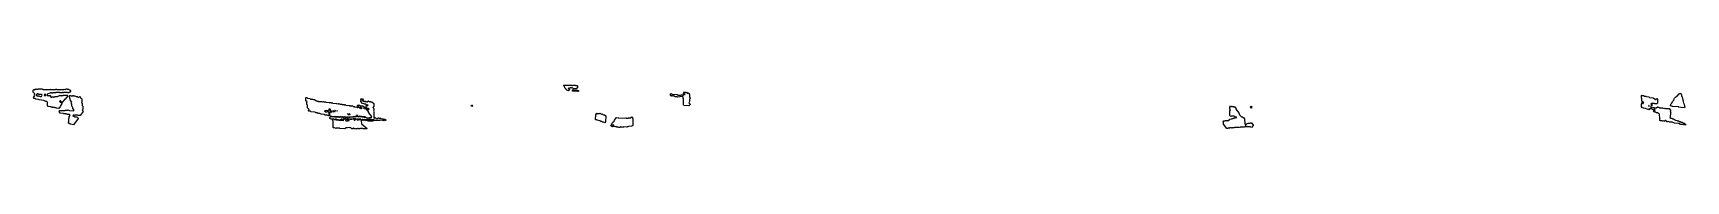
# Model space of a CAD drawing. Header units: millimetres. Extents: x 0 to 7087, y 0 to 189.
import ezdxf

# ---------------------------------------------------------------- set-up
doc = ezdxf.new("R2010")
doc.units = ezdxf.units.MM
doc.layers.add('K', color=7, linetype='Continuous')

msp = doc.modelspace()

# ---------------------------------------------------------------- linework, layer by layer
at = {"layer": 'K'}
for points in [[(93.1, 91.4), (91.9, 92.9), (85.1, 92.9), (84, 94.3), (77.2, 94.3), (76.1, 95.8), (64.8, 97.2), (62, 100.8), (62, 115.1), (59.2, 118.6), (54.7, 118.6), (45.7, 122.9), (26.5, 125.8), (25.4, 127.2), (11.9, 128.6), (9.6, 131.5), (5.1, 131.5), (2.2, 135.1), (7.9, 143.7), (5.6, 148), (7.9, 150.9), (1.1, 158), (0, 166.6), (2.9, 170.3), (6.3, 167.4), (9.6, 171.7), (11.9, 171.7), (13, 173.1), (15.3, 171.7), (22, 171.7), (23.2, 173.1), (40.2, 173.1), (42.4, 170.2), (73.9, 170.2), (75, 171.7), (76.2, 170.2), (96.4, 170.2), (97.5, 171.7), (101, 171.7), (102.1, 170.2), (108.9, 170.2), (110, 168.9), (111, 170.2), (132.4, 170.2), (133.6, 171.7), (137, 170.3), (141.5, 173.1), (144.9, 173.1), (146.1, 171.7), (152.8, 171.7), (155.1, 168.8), (157.3, 168.8), (160.2, 165.2), (160.2, 162.3), (156.2, 157.2), (154, 157.2), (152.8, 155.8), (148.2, 155.8), (147.1, 157.2), (131.4, 157.2), (130.2, 155.7), (129.1, 157.2), (126.9, 157.2), (125.8, 155.8), (114.4, 155.8), (113.3, 157.2), (97.6, 157.2), (96.5, 155.8), (85.2, 155.8), (84.1, 154.3), (79.5, 154.3), (78.4, 155.8), (75.1, 155.8), (74, 154.3), (62.7, 151.5), (58.8, 146.6), (61.5, 143.2), (62.6, 144.5), (64.9, 144.5), (67.2, 141.7), (70.5, 144.5), (72.8, 144.5), (75.7, 140.9), (74.6, 139.4), (77.3, 136), (81.8, 138.8), (84.1, 138.8), (87.4, 136), (89.6, 138.8), (93, 138.8), (94.1, 140.2), (105.4, 140.2), (113.3, 144.5), (117.9, 144.5), (120.1, 143.1), (121.2, 144.5), (129.1, 144.5), (130.2, 146), (146.1, 146), (149, 142.3), (137, 128.6), (135.9, 128.6), (121.9, 110.9), (123, 109.4), (118.5, 102.2), (117.4, 98), (111.1, 88.6), (100.9, 90), (99.8, 91.5), (95.3, 91.5), (94.2, 92.8), (93.1, 91.4)], [(31.1, 140.2), (35.5, 140.2), (39.4, 145.1), (36.7, 148.6), (26.6, 148.6), (25.5, 147.1), (19.8, 151.5), (17.6, 151.5), (13.8, 146.6), (16.5, 143.1), (18.7, 143.1), (22.1, 138.9), (25.4, 143.1), (31.1, 140.2)], [(52.4, 143.1), (55.2, 146.6), (52.4, 150), (50.3, 150), (47.6, 146.6), (50.3, 143.1), (52.4, 143.1)], [(153.2, 30.9), (153.2, 45.2), (154.4, 46.6), (154.4, 52.3), (158.8, 58), (156.1, 61.5), (147.1, 61.5), (146, 62.9), (141.5, 62.9), (140.3, 64.3), (131.3, 64.3), (130.2, 65.8), (116.7, 67.2), (111.5, 75.1), (114.4, 78.8), (137, 78.8), (138.1, 80.2), (149.3, 80.2), (150.5, 81.7), (156.2, 78.8), (173, 77.4), (175.7, 80.9), (170.1, 88), (170.1, 92.3), (167.9, 95.1), (166.8, 102.2), (165.6, 103.7), (166.7, 106.6), (163.4, 110.8), (165.6, 115.1), (160, 122.2), (158.9, 129.4), (157.7, 130.8), (157.7, 135.1), (154.3, 140.9), (157.2, 144.5), (161.8, 144.5), (166.3, 138.9), (170.8, 144.5), (172, 144.5), (173.1, 143.1), (179.8, 143.1), (185.5, 140.2), (188.9, 140.2), (193.4, 137.4), (195.6, 137.4), (199, 140.3), (204.7, 133.1), (206.9, 133.1), (209.8, 129.5), (209.8, 118), (207.5, 113.7), (210.9, 109.5), (210.9, 100.9), (213.2, 98), (213.2, 86.6), (214.3, 85.1), (210.9, 80.8), (214.3, 75.1), (201.3, 57.2), (193.3, 57.2), (192.2, 58.6), (177.6, 58.6), (176.5, 57.1), (173.1, 60), (170.4, 56.6), (173.1, 53.1), (175.3, 54.6), (177.6, 51.7), (187.8, 51.7), (188.9, 50.2), (191.1, 50.2), (194, 45.1), (173.1, 17.2), (160.6, 20.1), (159.5, 21.5), (156.1, 21.5), (151, 26.6), (153.2, 30.9)], [(2286.1, 169.4), (2286.1, 170.8), (2280.5, 176.5), (2279.1, 182.2), (2274.9, 186.5), (2275.7, 188.8), (2309.1, 188.8), (2310.5, 187.4), (2313.2, 187.4), (2314.5, 188.8), (2317.4, 188.8), (2318.7, 187.4), (2320.1, 188.8), (2324.3, 188.8), (2325.7, 187.4), (2332.7, 187.4), (2334.8, 185.2), (2334.8, 176.5), (2328.5, 172.9), (2320.1, 172.9), (2311.8, 177.2), (2310.4, 175.7), (2309, 177.2), (2303.5, 177.2), (2300.7, 174.3), (2297.9, 177.1), (2294.6, 173.7), (2300.1, 169.5), (2300.1, 168), (2296.6, 164.3), (2288.2, 167.2), (2286.1, 169.4)], [(2311, 166.6), (2313.2, 168.8), (2317.4, 168.8), (2318.8, 167.4), (2332.7, 167.4), (2335.4, 164.6), (2336.8, 166), (2339, 165.2), (2338.2, 161.4), (2335.4, 162.9), (2334, 161.5), (2315.2, 162.2), (2311, 166.6)], [(2788.7, 103.7), (2788.7, 129.4), (2787.4, 130.8), (2787.4, 138), (2785.4, 140), (2774.6, 138.6), (2773.3, 140), (2772, 138.6), (2763.8, 137.2), (2762.4, 138.6), (2752.9, 138.6), (2750.2, 141.5), (2747.5, 141.5), (2746.2, 142.9), (2742.2, 142.9), (2740.8, 141.4), (2739.4, 142.9), (2736.8, 142.9), (2735.4, 141.4), (2733.3, 143.7), (2733.3, 150.9), (2736.8, 153.1), (2740.9, 150.2), (2762.5, 148.8), (2766.5, 146), (2775.9, 146), (2777.3, 147.4), (2780, 146), (2781.3, 147.4), (2784.1, 147.4), (2788.1, 144.6), (2790.1, 146.6), (2788.7, 153.7), (2790, 155.1), (2788.7, 156.6), (2790.8, 158.8), (2797.6, 158.8), (2800.3, 157.4), (2801.7, 158.9), (2805.7, 153.1), (2809.8, 156), (2813.2, 152.3), (2813.2, 149.5), (2814.6, 148), (2814.6, 136.6), (2817.3, 133.8), (2817.3, 130.8), (2814.6, 128), (2814.6, 123.8), (2816, 122.3), (2813.3, 116.6), (2814.6, 115.1), (2811.9, 112.3), (2817.3, 106.6), (2817.3, 105.1), (2812.5, 100), (2790.8, 101.5), (2788.7, 103.7)], [(2796.8, 149.4), (2793.5, 152.9), (2791.7, 150.9), (2794.9, 147.4), (2796.8, 149.4)], [(7064.7, 18.6), (7056.4, 22.9), (7038.6, 24.3), (7029, 28.6), (7018, 28.6), (7015.3, 31.4), (7014, 30), (7011.2, 31.5), (7008.4, 30), (7007.1, 31.4), (7004.3, 30), (7002.1, 32.3), (7003.5, 33.7), (7001.6, 35.8), (6998.9, 35.8), (6994.7, 31.4), (6992, 34.3), (6986.5, 32.9), (6985.1, 34.3), (6978.2, 34.3), (6976.1, 36.5), (6976.1, 42.2), (6974.8, 43.7), (6973.4, 63.7), (6965.9, 68.6), (6961.8, 68.6), (6957.7, 71.5), (6953.6, 71.5), (6947.3, 76.6), (6950.8, 80.3), (6953.6, 78.8), (6955.5, 80.9), (6953.6, 84.3), (6942.6, 84.3), (6941.2, 85.8), (6931.6, 87.2), (6930.3, 88.6), (6928.4, 86.6), (6931.1, 83.7), (6927.6, 81.5), (6913.8, 88.6), (6905.6, 90), (6902.9, 92.9), (6900.1, 91.4), (6896.6, 95.1), (6896.6, 106.6), (6900.1, 110.3), (6902.9, 108.8), (6904.8, 110.9), (6903.5, 112.2), (6903.5, 115.1), (6898, 119.4), (6896.6, 143.8), (6898.8, 146), (6900.2, 144.5), (6905.7, 144.5), (6908.4, 141.7), (6915.3, 141.7), (6916.6, 140.2), (6929, 138.8), (6931.7, 136), (6946.8, 134.5), (6956.4, 127.4), (6961.9, 130.3), (6965.4, 126.6), (6965.4, 110.8), (6963.3, 108.6), (6953.6, 108.6), (6952.2, 110), (6941.2, 110), (6939.9, 111.4), (6936.6, 106.6), (6939.9, 103.1), (6941.3, 104.6), (6943.5, 102.3), (6935.2, 95.1), (6937.2, 93.1), (6949.5, 91.7), (6950.9, 90.2), (6960.4, 90.2), (6966, 94.6), (6967.4, 93.1), (6971.5, 93.1), (6974.2, 90.2), (6986.5, 90.2), (6993.4, 87.4), (6998.9, 88.8), (7000.3, 87.4), (7015.4, 87.4), (7021.6, 80.9), (7021.6, 76.5), (7020.2, 75.1), (7023, 72.3), (7021.6, 69.4), (7020.2, 50.8), (7018.9, 49.4), (7022.2, 46), (7026.3, 46), (7030.4, 43.1), (7034.5, 43.1), (7042.8, 37.4), (7049.6, 35.9), (7051, 34.5), (7055.1, 34.5), (7059.2, 31.7), (7063.3, 31.7), (7067.4, 28.8), (7071.6, 28.8), (7077, 24.5), (7079.8, 24.5), (7087.4, 19.5), (7085.3, 15.7), (7068.7, 18.6), (7067.4, 20), (7064.7, 18.6)], [(7055, 95.8), (7030.3, 97.2), (7029, 98.6), (7023.5, 98.6), (7021.4, 100.8), (7022.8, 106.6), (7026.9, 110.9), (7029.6, 118.1), (7035.1, 123.8), (7035.1, 126.6), (7037.8, 132.3), (7044, 138.8), (7048.2, 140.2), (7053.6, 147.4), (7055, 147.4), (7061.9, 154.6), (7065.4, 152.4), (7068.2, 145.2), (7068.2, 140.9), (7070.9, 138), (7073.7, 123.8), (7075, 122.3), (7075, 118), (7076.5, 116.6), (7075.1, 115.1), (7080.5, 106.6), (7081.9, 96.6), (7083.3, 95.2), (7081.2, 91.5), (7066.7, 92.2), (7056.4, 94.3), (7055, 95.8)], [(116.8, 121.5), (114, 118), (117.9, 113.1), (121.7, 116.6), (117.8, 121.5), (116.8, 121.5)], [(1398.4, 54.3), (1392.9, 52.9), (1389.3, 56.6), (1390.7, 58), (1388.7, 60), (1386.8, 58), (1389.5, 55.1), (1387.4, 52.9), (1380.4, 52.9), (1377.6, 51.5), (1374.8, 52.9), (1370.6, 50), (1369.2, 51.5), (1353.9, 50), (1352.5, 51.4), (1351.2, 50), (1345.6, 50), (1344.2, 51.4), (1342.9, 50), (1337.2, 50), (1334.5, 51.4), (1333.1, 50), (1328.9, 50), (1327.5, 51.5), (1323.4, 51.5), (1320.5, 50), (1319.1, 51.5), (1315, 51.5), (1313.6, 50), (1310.8, 50), (1309.4, 51.5), (1292.7, 51.5), (1291.3, 52.9), (1283, 51.5), (1281.6, 52.9), (1277.4, 52.9), (1272.5, 56.5), (1272.5, 72.3), (1274.6, 74.6), (1278.8, 71.7), (1282.2, 75.1), (1277.4, 78.6), (1274.6, 77.2), (1272.4, 79.4), (1275.2, 83.7), (1271.9, 87.2), (1268.5, 85.1), (1268.5, 80.8), (1266.4, 78.6), (1260.7, 77.2), (1257.9, 80), (1252.4, 78.6), (1251, 80), (1249.1, 78), (1255.2, 73.1), (1257.9, 73.1), (1262.1, 76), (1268.5, 72.3), (1268.5, 58), (1266.3, 55.7), (1260.7, 58.6), (1252.4, 58.6), (1248.2, 61.5), (1235.7, 62.9), (1230.1, 65.8), (1223.2, 65.8), (1219, 68.6), (1212, 68.6), (1207.9, 71.5), (1192.5, 72.9), (1189.8, 75.8), (1182.8, 75.8), (1180.7, 78), (1180.7, 80.9), (1183.4, 83.7), (1176.5, 90.8), (1176.5, 102.2), (1173.7, 105.1), (1173.7, 115.2), (1175, 116.6), (1169.5, 120.8), (1169.5, 133.8), (1171.7, 136), (1174.5, 136), (1177.3, 133.1), (1187.1, 131.7), (1189.8, 128.8), (1198.2, 128.8), (1202.4, 126), (1206.5, 126), (1212.1, 121.7), (1214.9, 121.7), (1216.3, 120.2), (1223.2, 120.2), (1224.6, 118.8), (1230.2, 118.8), (1231.6, 117.4), (1238.5, 117.4), (1239.9, 116), (1245.5, 117.4), (1246.9, 116), (1253.8, 116), (1255.2, 114.5), (1269.1, 113.1), (1270.5, 111.7), (1271.8, 113.1), (1277.5, 113.1), (1278.9, 111.7), (1284.4, 111.7), (1285.8, 110.2), (1301.1, 108.8), (1302.5, 107.4), (1308.1, 108.8), (1309.5, 107.4), (1315, 107.4), (1316.4, 106), (1323.4, 106), (1324.8, 104.5), (1333.1, 104.5), (1334.5, 103.1), (1337.2, 103.1), (1338.6, 104.6), (1341.5, 101.7), (1355.4, 100.2), (1356.7, 98.8), (1359.5, 100.3), (1363.7, 97.4), (1367.9, 100.3), (1372.1, 96), (1376.2, 96), (1380.4, 93.1), (1384.6, 94.5), (1386, 93.1), (1388.7, 94.5), (1392.9, 91.7), (1395.6, 93.1), (1397.6, 95.1), (1390.7, 99.4), (1392.9, 103.2), (1394.3, 101.7), (1399.9, 101.7), (1404, 98.8), (1413.8, 98.8), (1421.6, 93.7), (1417.4, 89.4), (1419.4, 87.4), (1426.3, 85.9), (1436.8, 75.2), (1436.8, 72.3), (1442.3, 63.8), (1449.3, 56.6), (1449.3, 53.8), (1452.1, 50.9), (1449.9, 47.1), (1448.5, 48.6), (1447.2, 47.2), (1444.3, 47.2), (1443, 48.6), (1440.2, 45.8), (1429, 47.2), (1423.5, 51.5), (1409.5, 51.5), (1408.1, 52.9), (1399.8, 52.9), (1398.4, 54.3)], [(1447.1, 38.6), (1445.7, 40), (1443, 40), (1441.6, 38.6), (1438.8, 38.6), (1436, 40), (1434.7, 38.6), (1430.4, 38.6), (1427.7, 40), (1426.3, 38.6), (1423.5, 38.6), (1420.7, 40), (1419.4, 38.6), (1415.1, 38.6), (1413.7, 40), (1411, 40), (1408.2, 37.1), (1402.6, 42.9), (1399.9, 41.5), (1395.6, 41.5), (1394.3, 42.9), (1392.9, 41.5), (1387.3, 41.5), (1385.9, 42.9), (1384.5, 41.4), (1381.7, 44.3), (1379, 42.9), (1372.1, 42.9), (1370.6, 41.4), (1369.2, 42.9), (1367.9, 41.5), (1352.5, 41.5), (1351.1, 42.9), (1347, 42.9), (1344.2, 41.4), (1342.8, 42.9), (1331.7, 42.9), (1326.1, 37.1), (1323.9, 39.4), (1325.3, 40.9), (1323.3, 42.9), (1316.4, 37.2), (1310.8, 37.2), (1309.4, 38.6), (1303.8, 38.6), (1301, 41.5), (1298.3, 41.5), (1296.9, 42.9), (1294.2, 40), (1287.2, 42.9), (1278.8, 41.5), (1272.5, 45.1), (1272.5, 49.5), (1277.4, 53.1), (1281.7, 53.1), (1283, 51.7), (1291.4, 53.1), (1292.8, 51.7), (1309.5, 51.7), (1310.9, 50.2), (1313.6, 50.2), (1314.9, 51.7), (1319.2, 51.7), (1320.6, 50.3), (1327.5, 51.7), (1328.9, 50.2), (1333.1, 50.2), (1335.9, 51.7), (1337.3, 50.2), (1342.8, 50.2), (1344.2, 51.7), (1345.6, 50.2), (1351.1, 50.2), (1352.5, 51.7), (1354, 50.2), (1359.5, 50.2), (1360.9, 51.7), (1362.3, 50.3), (1363.6, 51.7), (1369.3, 51.7), (1370.6, 50.3), (1374.8, 53.1), (1378.9, 51.7), (1380.3, 53.1), (1387.3, 53.1), (1388.7, 54.5), (1391.5, 54.5), (1394.3, 51.7), (1398.5, 54.6), (1399.9, 53.1), (1408.2, 53.1), (1409.6, 51.7), (1418, 51.7), (1420.7, 48.8), (1426.3, 50.3), (1429.1, 47.4), (1437.4, 47.4), (1438.8, 46), (1447.1, 47.4), (1448.5, 48.9), (1449.9, 47.4), (1451.9, 49.5), (1451.9, 52.2), (1449.1, 55.1), (1447.7, 59.4), (1442.2, 65.1), (1436.6, 75.1), (1432.4, 79.4), (1434.6, 83.1), (1438.7, 83.1), (1440.7, 85.1), (1437.4, 88.6), (1430.4, 88.6), (1424, 92.3), (1429.6, 96.6), (1428.2, 99.4), (1430.4, 101.7), (1434.6, 98.9), (1436.6, 102.3), (1434.6, 104.3), (1431.8, 102.9), (1426.2, 107.2), (1420.7, 107.2), (1419.3, 108.6), (1412.3, 110.1), (1406, 118), (1406, 120.8), (1404.6, 122.3), (1407.4, 125.1), (1404.6, 128), (1406.8, 130.2), (1412.4, 130.2), (1416, 125.1), (1413.8, 122.9), (1412.4, 124.3), (1410.4, 122.3), (1412.4, 120.3), (1415.2, 121.7), (1418, 118.8), (1420.7, 118.8), (1422.1, 120.3), (1426.3, 116), (1429, 116), (1430.4, 117.4), (1433.2, 116), (1438.8, 120.3), (1444.4, 114.6), (1447.1, 117.4), (1448.6, 116), (1452.7, 116), (1461.8, 109.5), (1461.8, 98), (1456.3, 92.3), (1461.8, 88), (1461.8, 79.4), (1459.1, 76.6), (1461.8, 73.8), (1461.8, 48), (1463.8, 46), (1466.6, 48.9), (1472.2, 43.1), (1476.3, 44.5), (1479.1, 47.4), (1482, 47.4), (1483.3, 46), (1490.3, 46), (1491.7, 44.5), (1501.4, 43.1), (1502.8, 41.7), (1508.4, 41.7), (1513.4, 38), (1511.1, 35.7), (1507, 37.2), (1504.2, 34.3), (1501.3, 37.2), (1498.6, 37.2), (1497.2, 35.7), (1491.7, 37.2), (1488.9, 35.7), (1486.1, 37.2), (1484.7, 35.8), (1480.5, 35.8), (1479.1, 37.1), (1477.8, 35.8), (1473.5, 35.8), (1472.2, 37.1), (1470.8, 35.8), (1463.8, 35.8), (1458.3, 40), (1456.9, 38.6), (1449.9, 40), (1447.1, 38.6)], [(1288.6, 73.1), (1290.5, 75.1), (1287.2, 78.6), (1285.2, 76.6), (1288.6, 73.1)], [(1297.5, 79.4), (1295.5, 81.4), (1293.6, 79.4), (1295, 78), (1292.2, 75.1), (1294.1, 73.1), (1296.1, 75.1), (1294.7, 76.6), (1297.5, 79.4)], [(1303.9, 80), (1301.9, 78), (1303.9, 76), (1305.8, 78), (1303.9, 80)], [(1408.1, 87.4), (1411.5, 90.9), (1409.6, 92.9), (1408.2, 91.4), (1406.8, 92.9), (1401.2, 92.9), (1399.8, 94.3), (1397.9, 92.3), (1401.3, 88.8), (1404.1, 88.8), (1405.4, 87.4), (1408.1, 87.4)], [(1880.4, 101.7), (1883.3, 101.7), (1885.4, 99.4), (1883.2, 97.2), (1878.2, 99.4), (1880.4, 101.7)], [(5104, 20.8), (5104, 28), (5102.8, 30.9), (5105.9, 34.5), (5111.8, 34.5), (5113, 36), (5127.3, 36), (5132.1, 41.7), (5140.4, 43.1), (5141.6, 44.5), (5146.4, 44.5), (5147.6, 46), (5150, 46), (5152.4, 48.9), (5154.8, 46), (5156, 47.4), (5157.1, 46), (5160, 49.4), (5157.1, 52.8), (5156, 51.4), (5154.7, 52.9), (5152.4, 51.4), (5150, 54.3), (5138.1, 54.3), (5135.7, 52.9), (5131.4, 58), (5131.4, 78), (5135, 82.3), (5131.4, 86.5), (5131.4, 93.8), (5134.5, 97.4), (5136.9, 97.4), (5138.1, 96), (5147.7, 96), (5148.9, 94.5), (5153.6, 94.5), (5159.1, 86.6), (5157.9, 85.1), (5169.8, 69.5), (5173.3, 60.9), (5181, 51.7), (5184.6, 51.7), (5191.8, 47.4), (5194.8, 43.8), (5196, 22.3), (5200.1, 16), (5204.8, 21.6), (5209.6, 24.5), (5219.1, 24.5), (5220.3, 26), (5225.1, 26), (5231.7, 16.6), (5231.7, 15.1), (5223.9, 5.7), (5219.1, 8.6), (5203.6, 8.6), (5198.9, 12.9), (5194.1, 7.2), (5188.1, 7.2), (5186.9, 8.6), (5185.8, 7.2), (5176.3, 7.2), (5175, 5.7), (5172.7, 7.2), (5171.5, 5.8), (5160.7, 5.8), (5159.5, 7.1), (5158.4, 5.8), (5151.2, 5.8), (5150, 4.3), (5142.9, 4.3), (5141.7, 2.9), (5139.2, 4.3), (5131, 4.3), (5129.8, 2.9), (5122.6, 2.9), (5121.4, 1.5), (5118.4, 2.2), (5104, 20.8)], [(5222.7, 97.4), (5225.8, 93.7), (5222.7, 90), (5218.4, 93.7), (5222.7, 97.4)], [(6899.4, 115.2), (6901.5, 117.5), (6905.1, 110.8), (6902.9, 108.6), (6899.4, 112.2), (6899.4, 115.2)], [(6930.9, 99.4), (6928.9, 101.4), (6927, 99.4), (6928.9, 97.4), (6930.9, 99.4)], [(1286.4, 35.1), (1283.6, 38), (1283.6, 40.9), (1287.2, 43.1), (1292.8, 40.2), (1298.3, 40.2), (1299.7, 38.8), (1309.5, 38.8), (1310.9, 37.4), (1328.9, 37.4), (1330.3, 36), (1332.2, 38), (1329.5, 40.9), (1331.6, 43.1), (1342.8, 43.1), (1345.6, 41.7), (1346.9, 43.1), (1351.2, 43.1), (1353.4, 40.9), (1349.8, 37.2), (1345.6, 40), (1341.5, 38.6), (1339.5, 36.6), (1341.5, 34.5), (1348.4, 34.5), (1351.2, 36), (1353.9, 34.6), (1355.9, 36.6), (1353.1, 39.4), (1355.3, 41.7), (1356.7, 40.3), (1358.1, 41.7), (1367.8, 41.7), (1369.2, 43.1), (1370.6, 41.7), (1372, 43.1), (1377.6, 43.1), (1379.8, 40.9), (1377, 38), (1379, 36), (1380.9, 38), (1379.5, 39.4), (1380.3, 40.2), (1386, 43.1), (1391.5, 37.4), (1395.6, 38.8), (1398.5, 41.7), (1401.3, 38.8), (1405.4, 40.3), (1407.6, 38), (1406.2, 36.5), (1406.2, 30.9), (1409, 28), (1409, 22.3), (1432.7, 2.3), (1430.5, 0), (1424.8, 0), (1423.5, 1.4), (1420.7, 0), (1415.1, 0), (1413.7, 1.5), (1406.8, 1.5), (1405.4, 0), (1404, 1.5), (1401.3, 1.5), (1399.9, 0), (1395.6, 0), (1394.2, 1.5), (1391.5, 1.5), (1390.1, 0), (1384.5, 0), (1383.2, 1.4), (1381.8, 0), (1377.5, 0), (1373.4, 4.3), (1369.3, 0), (1366.4, 0), (1362.2, 4.3), (1359.5, 4.3), (1358.1, 5.8), (1348.3, 4.3), (1347, 5.7), (1345.6, 4.3), (1341.5, 4.3), (1337.3, 0), (1314.9, 1.5), (1313.6, 2.9), (1305.2, 2.9), (1303.9, 4.3), (1299.7, 1.5), (1292.7, 4.3), (1288.5, 4.3), (1286.4, 6.5), (1286.4, 35.1)], [(1355.3, 62.9), (1353.9, 64.3), (1352.5, 62.9), (1349.8, 65.7), (1347.8, 63.7), (1349.8, 61.7), (1351.2, 63.1), (1354, 60.3), (1356.7, 61.7), (1358.1, 60.3), (1360.1, 62.3), (1358.1, 64.3), (1355.3, 62.9)], [(1413.8, 35.7), (1410.1, 38), (1412.3, 40.3), (1416, 38), (1413.8, 35.7)], [(1424.3, 38), (1422.1, 35.7), (1419.9, 38), (1422.1, 40.3), (1424.3, 38)], [(1445.8, 40.2), (1448.5, 38.8), (1449.9, 40.2), (1452.7, 40.2), (1454.1, 38.8), (1456.8, 38.8), (1458.3, 40.3), (1461.9, 36.6), (1456.9, 32.9), (1437.4, 32.9), (1434.6, 35.7), (1427.6, 34.3), (1425.5, 38), (1427.6, 40.3), (1434.6, 37.4), (1437.4, 40.3), (1438.8, 38.8), (1445.8, 40.2)], [(2442, 28.6), (2438, 31.5), (2433.9, 31.5), (2429.9, 34.3), (2419, 37.2), (2417.7, 38.6), (2413.6, 38.6), (2411.5, 40.8), (2412.9, 60.9), (2417.7, 67.4), (2419.1, 66), (2428.5, 66), (2431.3, 67.4), (2435.3, 63.1), (2440.7, 64.5), (2446.1, 58.9), (2447.4, 60.2), (2450.2, 60.2), (2456.4, 56.6), (2455, 30.8), (2451.6, 25.7), (2446.1, 28.6), (2442, 28.6)], [(2507, 7.2), (2502.9, 7.2), (2500.2, 10), (2497.5, 8.6), (2496.1, 10), (2486.7, 10), (2484, 8.6), (2477.8, 13.7), (2484.6, 28.1), (2491.3, 33.8), (2492.7, 38), (2501.5, 48.8), (2509.7, 47.4), (2511.1, 46), (2542.1, 47.4), (2543.5, 46), (2551.5, 46), (2552.9, 47.4), (2562.3, 47.4), (2567.8, 51.7), (2569.9, 49.5), (2569.9, 46.6), (2571.3, 45.2), (2571.3, 15.1), (2567.8, 11.5), (2554.2, 10), (2552.9, 11.4), (2550.3, 8.6), (2547.6, 8.6), (2546.2, 7.2), (2532.7, 8.6), (2531.3, 7.2), (2527.2, 7.2), (2525.9, 8.6), (2524.6, 7.2), (2521.8, 7.2), (2519.1, 8.6), (2516.5, 5.8), (2510.3, 6.5), (2508.3, 8.6), (2507, 7.2)], [(2488, 18.6), (2484.8, 16.6), (2486.7, 14.6), (2489.9, 16.6), (2488, 18.6)]]:
    msp.add_lwpolyline(points, close=True, dxfattribs=at)

doc.saveas('drawing.dxf')
